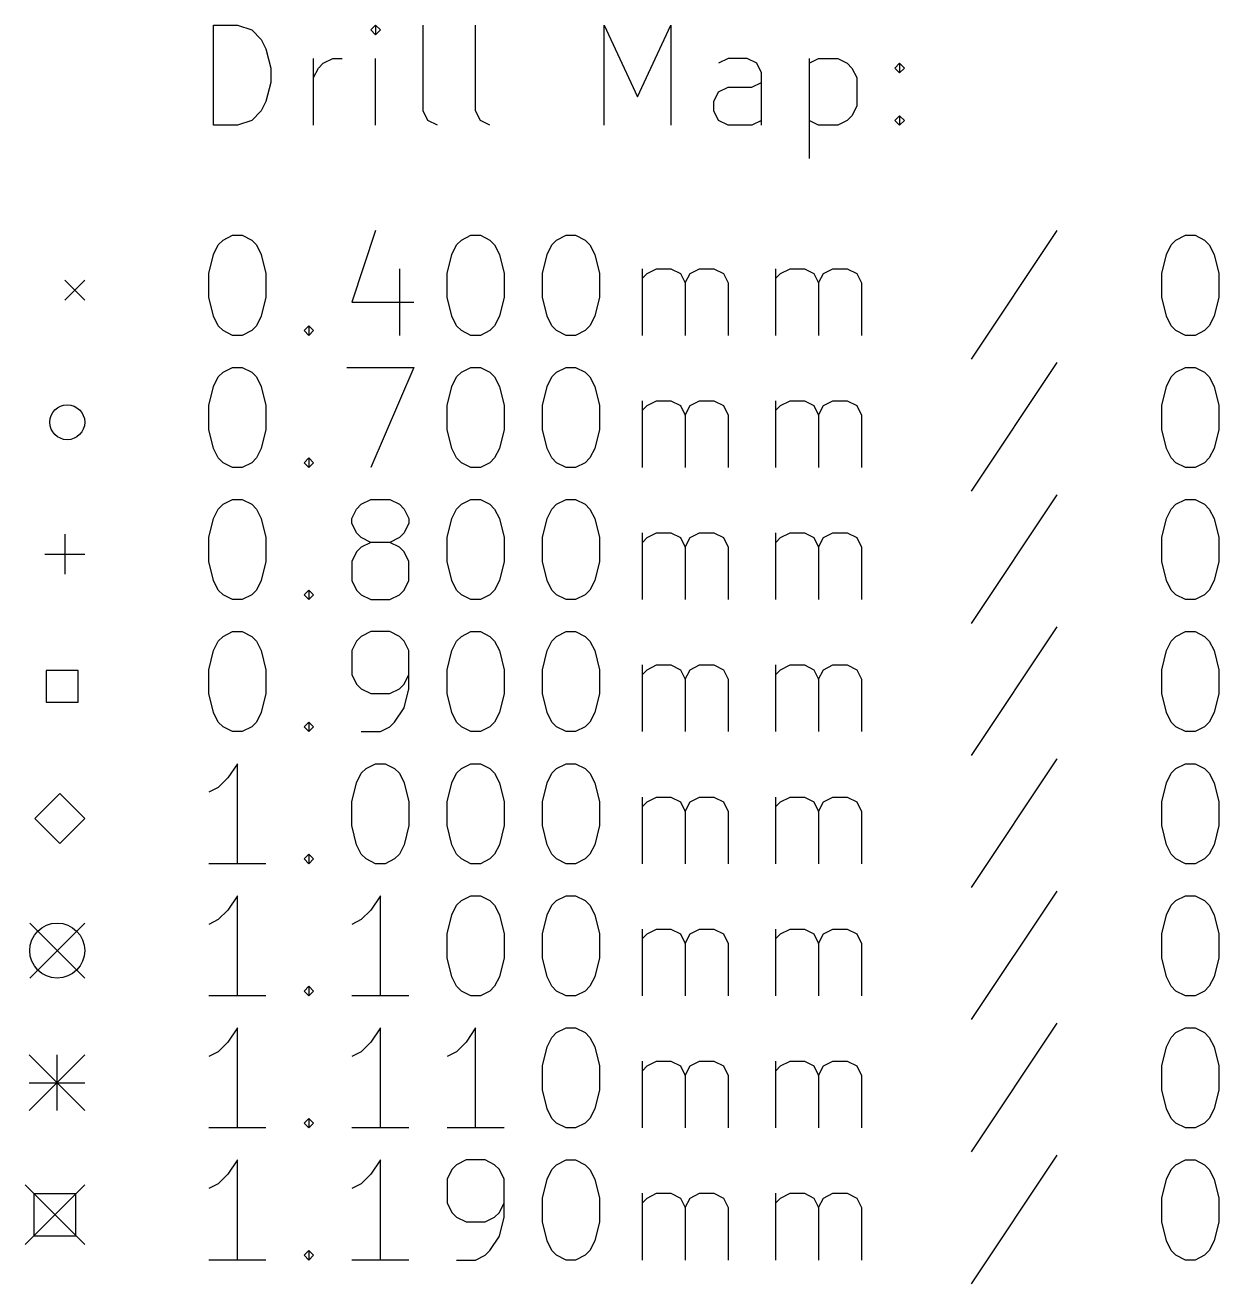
# Model space of a CAD drawing. Extents: x 114 to 215, y -162 to -37.
# Drawn here: x 113.97 to 137.84, y -161.58 to -136.42 of the extents above; entities that cross this region are included whole.
import ezdxf

# ---------------------------------------------------------------- set-up
doc = ezdxf.new("R2010")
doc.units = 0
doc.layers.add('BLACK', color=7, linetype='CONTINUOUS')

msp = doc.modelspace()

# ---------------------------------------------------------------- linework, layer by layer
at = {"layer": 'BLACK', "linetype": 'CONTINUOUS'}
for p, q in [((117.741, -138.422), (117.741, -136.422)), ((117.741, -136.422), (118.217, -136.422)), ((118.217, -136.422), (118.503, -136.517)), ((118.503, -136.517), (118.694, -136.708)), ((120.979, -136.422), (120.884, -136.517)), ((120.884, -136.517), (120.979, -136.613)), ((121.075, -136.517), (120.979, -136.422)), ((120.979, -136.422), (120.979, -136.613)), ((120.979, -136.613), (121.075, -136.517)), ((121.932, -138.137), (121.932, -136.422)), ((122.979, -138.137), (122.979, -136.422)), ((125.551, -138.422), (125.551, -136.422)), ((125.551, -136.422), (126.217, -137.851)), ((126.217, -137.851), (126.884, -136.422)), ((126.884, -136.422), (126.884, -138.422)), ((118.694, -136.708), (118.789, -136.898)), ((118.789, -136.898), (118.884, -137.279)), ((119.741, -138.422), (119.741, -137.089)), ((119.932, -137.184), (120.122, -137.089)), ((120.122, -137.089), (120.313, -137.089)), ((120.979, -138.422), (120.979, -137.089)), ((128.027, -137.089), (127.836, -137.184)), ((128.408, -137.089), (128.027, -137.089)), ((128.598, -137.184), (128.408, -137.089)), ((129.646, -137.089), (129.646, -139.089)), ((129.646, -137.184), (129.836, -137.089)), ((129.836, -137.089), (130.217, -137.089)), ((130.217, -137.089), (130.408, -137.184)), ((118.884, -137.279), (118.884, -137.565)), ((119.741, -137.47), (119.836, -137.279)), ((119.836, -137.279), (119.932, -137.184)), ((128.694, -137.375), (128.598, -137.184)), ((130.408, -137.184), (130.503, -137.279)), ((130.503, -137.279), (130.598, -137.47)), ((131.36, -137.279), (131.455, -137.184)), ((131.455, -137.375), (131.36, -137.279)), ((131.455, -137.184), (131.551, -137.279)), ((131.455, -137.184), (131.455, -137.375)), ((131.551, -137.279), (131.455, -137.375)), ((118.884, -137.565), (118.789, -137.946)), ((128.503, -137.66), (128.694, -137.565)), ((128.694, -138.422), (128.694, -137.375)), ((130.598, -137.47), (130.598, -138.041)), ((127.741, -137.946), (127.836, -137.756)), ((127.836, -137.756), (128.027, -137.66)), ((128.027, -137.66), (128.503, -137.66)), ((118.789, -137.946), (118.694, -138.137)), ((127.741, -138.137), (127.741, -137.946)), ((130.598, -138.041), (130.503, -138.232)), ((118.503, -138.327), (118.217, -138.422)), ((118.694, -138.137), (118.503, -138.327)), ((122.027, -138.327), (121.932, -138.137)), ((122.217, -138.422), (122.027, -138.327)), ((123.075, -138.327), (122.979, -138.137)), ((123.265, -138.422), (123.075, -138.327)), ((127.836, -138.327), (127.741, -138.137)), ((128.027, -138.422), (127.836, -138.327)), ((128.694, -138.327), (128.503, -138.422)), ((129.836, -138.422), (129.646, -138.327)), ((130.408, -138.327), (130.217, -138.422)), ((130.503, -138.232), (130.408, -138.327)), ((131.36, -138.327), (131.455, -138.232)), ((131.455, -138.422), (131.36, -138.327)), ((131.455, -138.232), (131.551, -138.327)), ((131.455, -138.232), (131.455, -138.422)), ((131.551, -138.327), (131.455, -138.422)), ((118.217, -138.422), (117.741, -138.422)), ((128.503, -138.422), (128.027, -138.422)), ((130.217, -138.422), (129.836, -138.422)), ((117.932, -140.718), (118.122, -140.622)), ((118.122, -140.622), (118.313, -140.622)), ((118.313, -140.622), (118.503, -140.718)), ((120.979, -140.527), (120.503, -141.956)), ((122.694, -140.718), (122.884, -140.622)), ((122.884, -140.622), (123.075, -140.622)), ((123.075, -140.622), (123.265, -140.718)), ((124.598, -140.718), (124.789, -140.622)), ((124.789, -140.622), (124.979, -140.622)), ((124.979, -140.622), (125.17, -140.718)), ((134.598, -140.527), (132.884, -143.098)), ((136.979, -140.718), (137.17, -140.622)), ((137.17, -140.622), (137.36, -140.622)), ((137.36, -140.622), (137.551, -140.718)), ((117.741, -141.003), (117.836, -140.813)), ((117.836, -140.813), (117.932, -140.718)), ((118.503, -140.718), (118.598, -140.813)), ((118.598, -140.813), (118.694, -141.003)), ((122.503, -141.003), (122.598, -140.813)), ((122.598, -140.813), (122.694, -140.718)), ((123.265, -140.718), (123.36, -140.813)), ((123.36, -140.813), (123.455, -141.003)), ((124.408, -141.003), (124.503, -140.813)), ((124.503, -140.813), (124.598, -140.718)), ((125.17, -140.718), (125.265, -140.813)), ((125.265, -140.813), (125.36, -141.003)), ((136.789, -141.003), (136.884, -140.813)), ((136.884, -140.813), (136.979, -140.718)), ((137.551, -140.718), (137.646, -140.813)), ((137.646, -140.813), (137.741, -141.003)), ((117.646, -141.384), (117.741, -141.003)), ((118.694, -141.003), (118.789, -141.384)), ((122.408, -141.384), (122.503, -141.003)), ((123.455, -141.003), (123.551, -141.384)), ((124.313, -141.384), (124.408, -141.003)), ((125.36, -141.003), (125.455, -141.384)), ((136.694, -141.384), (136.789, -141.003)), ((137.741, -141.003), (137.836, -141.384)), ((121.455, -141.289), (121.455, -142.622)), ((126.313, -142.622), (126.313, -141.289)), ((126.408, -141.384), (126.598, -141.289)), ((126.598, -141.289), (126.884, -141.289)), ((126.884, -141.289), (127.075, -141.384)), ((127.265, -141.384), (127.455, -141.289)), ((127.455, -141.289), (127.741, -141.289)), ((127.741, -141.289), (127.932, -141.384)), ((128.979, -142.622), (128.979, -141.289)), ((129.075, -141.384), (129.265, -141.289)), ((129.265, -141.289), (129.551, -141.289)), ((129.551, -141.289), (129.741, -141.384)), ((129.932, -141.384), (130.122, -141.289)), ((130.122, -141.289), (130.408, -141.289)), ((130.408, -141.289), (130.598, -141.384)), ((114.765, -141.517), (115.165, -141.917)), ((115.165, -141.517), (114.765, -141.917)), ((117.646, -141.86), (117.646, -141.384)), ((118.789, -141.384), (118.789, -141.86)), ((122.408, -141.86), (122.408, -141.384)), ((123.551, -141.384), (123.551, -141.86)), ((124.313, -141.86), (124.313, -141.384)), ((125.455, -141.384), (125.455, -141.86)), ((126.313, -141.479), (126.408, -141.384)), ((127.075, -141.384), (127.17, -141.575)), ((127.17, -141.575), (127.265, -141.384)), ((127.17, -141.575), (127.17, -142.622)), ((127.932, -141.384), (128.027, -141.575)), ((128.027, -141.575), (128.027, -142.622)), ((128.979, -141.479), (129.075, -141.384)), ((129.741, -141.384), (129.836, -141.575)), ((129.836, -141.575), (129.932, -141.384)), ((129.836, -141.575), (129.836, -142.622)), ((130.598, -141.384), (130.694, -141.575)), ((130.694, -141.575), (130.694, -142.622)), ((136.694, -141.86), (136.694, -141.384)), ((137.836, -141.384), (137.836, -141.86)), ((117.741, -142.241), (117.646, -141.86)), ((118.789, -141.86), (118.694, -142.241)), ((122.503, -142.241), (122.408, -141.86)), ((123.551, -141.86), (123.455, -142.241)), ((124.408, -142.241), (124.313, -141.86)), ((125.455, -141.86), (125.36, -142.241)), ((136.789, -142.241), (136.694, -141.86)), ((137.836, -141.86), (137.741, -142.241)), ((120.503, -141.956), (121.741, -141.956)), ((117.836, -142.432), (117.741, -142.241)), ((118.694, -142.241), (118.598, -142.432)), ((122.598, -142.432), (122.503, -142.241)), ((123.455, -142.241), (123.36, -142.432)), ((124.503, -142.432), (124.408, -142.241)), ((125.36, -142.241), (125.265, -142.432)), ((136.884, -142.432), (136.789, -142.241)), ((137.741, -142.241), (137.646, -142.432)), ((117.932, -142.527), (117.836, -142.432)), ((118.122, -142.622), (117.932, -142.527)), ((118.313, -142.622), (118.122, -142.622)), ((118.503, -142.527), (118.313, -142.622)), ((118.598, -142.432), (118.503, -142.527)), ((119.551, -142.527), (119.646, -142.432)), ((119.646, -142.622), (119.551, -142.527)), ((119.646, -142.432), (119.741, -142.527)), ((119.646, -142.432), (119.646, -142.622)), ((119.741, -142.527), (119.646, -142.622)), ((122.694, -142.527), (122.598, -142.432)), ((122.884, -142.622), (122.694, -142.527)), ((123.075, -142.622), (122.884, -142.622)), ((123.265, -142.527), (123.075, -142.622)), ((123.36, -142.432), (123.265, -142.527)), ((124.598, -142.527), (124.503, -142.432)), ((124.789, -142.622), (124.598, -142.527)), ((124.979, -142.622), (124.789, -142.622)), ((125.17, -142.527), (124.979, -142.622)), ((125.265, -142.432), (125.17, -142.527)), ((136.979, -142.527), (136.884, -142.432)), ((137.17, -142.622), (136.979, -142.527)), ((137.36, -142.622), (137.17, -142.622)), ((137.551, -142.527), (137.36, -142.622)), ((137.646, -142.432), (137.551, -142.527)), ((117.836, -143.453), (117.932, -143.357)), ((117.932, -143.357), (118.122, -143.262)), ((118.122, -143.262), (118.313, -143.262)), ((118.313, -143.262), (118.503, -143.357)), ((118.503, -143.357), (118.598, -143.453)), ((120.408, -143.262), (121.741, -143.262)), ((121.741, -143.262), (120.884, -145.262)), ((122.598, -143.453), (122.694, -143.357)), ((122.694, -143.357), (122.884, -143.262)), ((122.884, -143.262), (123.075, -143.262)), ((123.075, -143.262), (123.265, -143.357)), ((123.265, -143.357), (123.36, -143.453)), ((124.503, -143.453), (124.598, -143.357)), ((124.598, -143.357), (124.789, -143.262)), ((124.789, -143.262), (124.979, -143.262)), ((124.979, -143.262), (125.17, -143.357)), ((125.17, -143.357), (125.265, -143.453)), ((134.598, -143.167), (132.884, -145.738)), ((136.884, -143.453), (136.979, -143.357)), ((136.979, -143.357), (137.17, -143.262)), ((137.17, -143.262), (137.36, -143.262)), ((137.36, -143.262), (137.551, -143.357)), ((137.551, -143.357), (137.646, -143.453)), ((117.741, -143.643), (117.836, -143.453)), ((118.598, -143.453), (118.694, -143.643)), ((122.503, -143.643), (122.598, -143.453)), ((123.36, -143.453), (123.455, -143.643)), ((124.408, -143.643), (124.503, -143.453)), ((125.265, -143.453), (125.36, -143.643)), ((136.789, -143.643), (136.884, -143.453)), ((137.646, -143.453), (137.741, -143.643)), ((117.646, -144.024), (117.741, -143.643)), ((118.694, -143.643), (118.789, -144.024)), ((122.408, -144.024), (122.503, -143.643)), ((123.455, -143.643), (123.551, -144.024)), ((124.313, -144.024), (124.408, -143.643)), ((125.36, -143.643), (125.455, -144.024)), ((136.694, -144.024), (136.789, -143.643)), ((137.741, -143.643), (137.836, -144.024)), ((117.646, -144.5), (117.646, -144.024)), ((118.789, -144.024), (118.789, -144.5)), ((122.408, -144.5), (122.408, -144.024)), ((123.551, -144.024), (123.551, -144.5)), ((124.313, -144.5), (124.313, -144.024)), ((125.455, -144.024), (125.455, -144.5)), ((126.313, -145.262), (126.313, -143.929)), ((126.313, -144.119), (126.408, -144.024)), ((126.408, -144.024), (126.598, -143.929)), ((126.598, -143.929), (126.884, -143.929)), ((126.884, -143.929), (127.075, -144.024)), ((127.075, -144.024), (127.17, -144.215)), ((127.17, -144.215), (127.265, -144.024)), ((127.265, -144.024), (127.455, -143.929)), ((127.455, -143.929), (127.741, -143.929)), ((127.741, -143.929), (127.932, -144.024)), ((127.932, -144.024), (128.027, -144.215)), ((128.979, -145.262), (128.979, -143.929)), ((128.979, -144.119), (129.075, -144.024)), ((129.075, -144.024), (129.265, -143.929)), ((129.265, -143.929), (129.551, -143.929)), ((129.551, -143.929), (129.741, -144.024)), ((129.741, -144.024), (129.836, -144.215)), ((129.836, -144.215), (129.932, -144.024)), ((129.932, -144.024), (130.122, -143.929)), ((130.122, -143.929), (130.408, -143.929)), ((130.408, -143.929), (130.598, -144.024)), ((130.598, -144.024), (130.694, -144.215)), ((136.694, -144.5), (136.694, -144.024)), ((137.836, -144.024), (137.836, -144.5)), ((127.17, -144.215), (127.17, -145.262)), ((128.027, -144.215), (128.027, -145.262)), ((129.836, -144.215), (129.836, -145.262)), ((130.694, -144.215), (130.694, -145.262)), ((117.741, -144.881), (117.646, -144.5)), ((118.789, -144.5), (118.694, -144.881)), ((122.503, -144.881), (122.408, -144.5)), ((123.551, -144.5), (123.455, -144.881)), ((124.408, -144.881), (124.313, -144.5)), ((125.455, -144.5), (125.36, -144.881)), ((136.789, -144.881), (136.694, -144.5)), ((137.836, -144.5), (137.741, -144.881)), ((117.836, -145.072), (117.741, -144.881)), ((118.694, -144.881), (118.598, -145.072)), ((122.598, -145.072), (122.503, -144.881)), ((123.455, -144.881), (123.36, -145.072)), ((124.503, -145.072), (124.408, -144.881)), ((125.36, -144.881), (125.265, -145.072)), ((136.884, -145.072), (136.789, -144.881)), ((137.741, -144.881), (137.646, -145.072)), ((117.932, -145.167), (117.836, -145.072)), ((118.598, -145.072), (118.503, -145.167)), ((119.551, -145.167), (119.646, -145.072)), ((119.646, -145.072), (119.741, -145.167)), ((119.646, -145.072), (119.646, -145.262)), ((122.694, -145.167), (122.598, -145.072)), ((123.36, -145.072), (123.265, -145.167)), ((124.598, -145.167), (124.503, -145.072)), ((125.265, -145.072), (125.17, -145.167)), ((136.979, -145.167), (136.884, -145.072)), ((137.646, -145.072), (137.551, -145.167)), ((118.122, -145.262), (117.932, -145.167)), ((118.313, -145.262), (118.122, -145.262)), ((118.503, -145.167), (118.313, -145.262)), ((119.646, -145.262), (119.551, -145.167)), ((119.741, -145.167), (119.646, -145.262)), ((122.884, -145.262), (122.694, -145.167)), ((123.075, -145.262), (122.884, -145.262)), ((123.265, -145.167), (123.075, -145.262)), ((124.789, -145.262), (124.598, -145.167)), ((124.979, -145.262), (124.789, -145.262)), ((125.17, -145.167), (124.979, -145.262)), ((137.17, -145.262), (136.979, -145.167)), ((137.36, -145.262), (137.17, -145.262)), ((137.551, -145.167), (137.36, -145.262)), ((117.932, -145.998), (118.122, -145.902)), ((118.122, -145.902), (118.313, -145.902)), ((118.313, -145.902), (118.503, -145.998)), ((120.694, -145.998), (120.884, -145.902)), ((120.884, -145.902), (121.265, -145.902)), ((121.265, -145.902), (121.455, -145.998)), ((122.694, -145.998), (122.884, -145.902)), ((122.884, -145.902), (123.075, -145.902)), ((123.075, -145.902), (123.265, -145.998)), ((124.598, -145.998), (124.789, -145.902)), ((124.789, -145.902), (124.979, -145.902)), ((124.979, -145.902), (125.17, -145.998)), ((134.598, -145.807), (132.884, -148.378)), ((136.979, -145.998), (137.17, -145.902)), ((137.17, -145.902), (137.36, -145.902)), ((137.36, -145.902), (137.551, -145.998)), ((117.741, -146.283), (117.836, -146.093)), ((117.836, -146.093), (117.932, -145.998)), ((118.503, -145.998), (118.598, -146.093)), ((118.598, -146.093), (118.694, -146.283)), ((120.503, -146.283), (120.598, -146.093)), ((120.598, -146.093), (120.694, -145.998)), ((121.455, -145.998), (121.551, -146.093)), ((121.551, -146.093), (121.646, -146.283)), ((122.503, -146.283), (122.598, -146.093)), ((122.598, -146.093), (122.694, -145.998)), ((123.265, -145.998), (123.36, -146.093)), ((123.36, -146.093), (123.455, -146.283)), ((124.408, -146.283), (124.503, -146.093)), ((124.503, -146.093), (124.598, -145.998)), ((125.17, -145.998), (125.265, -146.093)), ((125.265, -146.093), (125.36, -146.283)), ((136.789, -146.283), (136.884, -146.093)), ((136.884, -146.093), (136.979, -145.998)), ((137.551, -145.998), (137.646, -146.093)), ((137.646, -146.093), (137.741, -146.283)), ((117.646, -146.664), (117.741, -146.283)), ((118.694, -146.283), (118.789, -146.664)), ((120.503, -146.378), (120.503, -146.283)), ((120.598, -146.569), (120.503, -146.378)), ((121.646, -146.378), (121.551, -146.569)), ((121.646, -146.283), (121.646, -146.378)), ((122.408, -146.664), (122.503, -146.283)), ((123.455, -146.283), (123.551, -146.664)), ((124.313, -146.664), (124.408, -146.283)), ((125.36, -146.283), (125.455, -146.664)), ((136.694, -146.664), (136.789, -146.283)), ((137.741, -146.283), (137.836, -146.664)), ((114.765, -146.597), (114.765, -147.397)), ((120.694, -146.664), (120.598, -146.569)), ((121.551, -146.569), (121.455, -146.664)), ((126.313, -147.902), (126.313, -146.569)), ((126.408, -146.664), (126.598, -146.569)), ((126.598, -146.569), (126.884, -146.569)), ((126.884, -146.569), (127.075, -146.664)), ((127.265, -146.664), (127.455, -146.569)), ((127.455, -146.569), (127.741, -146.569)), ((127.741, -146.569), (127.932, -146.664)), ((128.979, -147.902), (128.979, -146.569)), ((129.075, -146.664), (129.265, -146.569)), ((129.265, -146.569), (129.551, -146.569)), ((129.551, -146.569), (129.741, -146.664)), ((129.932, -146.664), (130.122, -146.569)), ((130.122, -146.569), (130.408, -146.569)), ((130.408, -146.569), (130.598, -146.664)), ((117.646, -147.14), (117.646, -146.664)), ((118.789, -146.664), (118.789, -147.14)), ((120.694, -146.855), (120.598, -146.95)), ((120.884, -146.759), (120.694, -146.664)), ((120.884, -146.759), (120.694, -146.855)), ((121.265, -146.759), (120.884, -146.759)), ((121.455, -146.664), (121.265, -146.759)), ((121.455, -146.855), (121.265, -146.759)), ((121.551, -146.95), (121.455, -146.855)), ((122.408, -147.14), (122.408, -146.664)), ((123.551, -146.664), (123.551, -147.14)), ((124.313, -147.14), (124.313, -146.664)), ((125.455, -146.664), (125.455, -147.14)), ((126.313, -146.759), (126.408, -146.664)), ((127.075, -146.664), (127.17, -146.855)), ((127.17, -146.855), (127.265, -146.664)), ((127.17, -146.855), (127.17, -147.902)), ((127.932, -146.664), (128.027, -146.855)), ((128.027, -146.855), (128.027, -147.902)), ((128.979, -146.759), (129.075, -146.664)), ((129.741, -146.664), (129.836, -146.855)), ((129.836, -146.855), (129.932, -146.664)), ((129.836, -146.855), (129.836, -147.902)), ((130.598, -146.664), (130.694, -146.855)), ((130.694, -146.855), (130.694, -147.902)), ((136.694, -147.14), (136.694, -146.664)), ((137.836, -146.664), (137.836, -147.14)), ((114.365, -146.998), (115.165, -146.998)), ((117.741, -147.521), (117.646, -147.14)), ((118.789, -147.14), (118.694, -147.521)), ((120.598, -146.95), (120.503, -147.14)), ((120.503, -147.14), (120.503, -147.521)), ((121.646, -147.14), (121.551, -146.95)), ((121.646, -147.521), (121.646, -147.14)), ((122.503, -147.521), (122.408, -147.14)), ((123.551, -147.14), (123.455, -147.521)), ((124.408, -147.521), (124.313, -147.14)), ((125.455, -147.14), (125.36, -147.521)), ((136.789, -147.521), (136.694, -147.14)), ((137.836, -147.14), (137.741, -147.521)), ((117.836, -147.712), (117.741, -147.521)), ((118.694, -147.521), (118.598, -147.712)), ((120.503, -147.521), (120.598, -147.712)), ((121.551, -147.712), (121.646, -147.521)), ((122.598, -147.712), (122.503, -147.521)), ((123.455, -147.521), (123.36, -147.712)), ((124.503, -147.712), (124.408, -147.521)), ((125.36, -147.521), (125.265, -147.712)), ((136.884, -147.712), (136.789, -147.521)), ((137.741, -147.521), (137.646, -147.712)), ((117.932, -147.807), (117.836, -147.712)), ((118.122, -147.902), (117.932, -147.807)), ((118.313, -147.902), (118.122, -147.902)), ((118.503, -147.807), (118.313, -147.902)), ((118.598, -147.712), (118.503, -147.807)), ((119.551, -147.807), (119.646, -147.712)), ((119.646, -147.902), (119.551, -147.807)), ((119.646, -147.712), (119.741, -147.807)), ((119.646, -147.712), (119.646, -147.902)), ((119.741, -147.807), (119.646, -147.902)), ((120.598, -147.712), (120.694, -147.807)), ((120.694, -147.807), (120.884, -147.902)), ((120.884, -147.902), (121.265, -147.902)), ((121.265, -147.902), (121.455, -147.807)), ((121.455, -147.807), (121.551, -147.712)), ((122.694, -147.807), (122.598, -147.712)), ((122.884, -147.902), (122.694, -147.807)), ((123.075, -147.902), (122.884, -147.902)), ((123.265, -147.807), (123.075, -147.902)), ((123.36, -147.712), (123.265, -147.807)), ((124.598, -147.807), (124.503, -147.712)), ((124.789, -147.902), (124.598, -147.807)), ((124.979, -147.902), (124.789, -147.902)), ((125.17, -147.807), (124.979, -147.902)), ((125.265, -147.712), (125.17, -147.807)), ((136.979, -147.807), (136.884, -147.712)), ((137.17, -147.902), (136.979, -147.807)), ((137.36, -147.902), (137.17, -147.902)), ((137.551, -147.807), (137.36, -147.902)), ((137.646, -147.712), (137.551, -147.807)), ((117.836, -148.733), (117.932, -148.637)), ((117.932, -148.637), (118.122, -148.542)), ((118.122, -148.542), (118.313, -148.542)), ((118.313, -148.542), (118.503, -148.637)), ((118.503, -148.637), (118.598, -148.733)), ((120.694, -148.637), (120.598, -148.733)), ((120.884, -148.542), (120.694, -148.637)), ((121.265, -148.542), (120.884, -148.542)), ((121.455, -148.637), (121.265, -148.542)), ((121.551, -148.733), (121.455, -148.637)), ((122.598, -148.733), (122.694, -148.637)), ((122.694, -148.637), (122.884, -148.542)), ((122.884, -148.542), (123.075, -148.542)), ((123.075, -148.542), (123.265, -148.637)), ((123.265, -148.637), (123.36, -148.733)), ((124.503, -148.733), (124.598, -148.637)), ((124.598, -148.637), (124.789, -148.542)), ((124.789, -148.542), (124.979, -148.542)), ((124.979, -148.542), (125.17, -148.637)), ((125.17, -148.637), (125.265, -148.733)), ((134.598, -148.447), (132.884, -151.018)), ((136.884, -148.733), (136.979, -148.637)), ((136.979, -148.637), (137.17, -148.542)), ((137.17, -148.542), (137.36, -148.542)), ((137.36, -148.542), (137.551, -148.637)), ((137.551, -148.637), (137.646, -148.733)), ((117.646, -149.304), (117.741, -148.923)), ((117.741, -148.923), (117.836, -148.733)), ((118.598, -148.733), (118.694, -148.923)), ((118.694, -148.923), (118.789, -149.304)), ((120.598, -148.733), (120.503, -148.923)), ((120.503, -148.923), (120.503, -149.399)), ((121.646, -148.923), (121.551, -148.733)), ((121.646, -149.685), (121.646, -148.923)), ((122.408, -149.304), (122.503, -148.923)), ((122.503, -148.923), (122.598, -148.733)), ((123.36, -148.733), (123.455, -148.923)), ((123.455, -148.923), (123.551, -149.304)), ((124.313, -149.304), (124.408, -148.923)), ((124.408, -148.923), (124.503, -148.733)), ((125.265, -148.733), (125.36, -148.923)), ((125.36, -148.923), (125.455, -149.304)), ((136.694, -149.304), (136.789, -148.923)), ((136.789, -148.923), (136.884, -148.733)), ((137.646, -148.733), (137.741, -148.923)), ((137.741, -148.923), (137.836, -149.304)), ((115.033, -149.319), (114.397, -149.319)), ((114.397, -149.319), (114.397, -149.956)), ((115.033, -149.956), (115.033, -149.319)), ((117.646, -149.78), (117.646, -149.304)), ((118.789, -149.304), (118.789, -149.78)), ((120.503, -149.399), (120.598, -149.59)), ((121.551, -149.59), (121.646, -149.399)), ((122.408, -149.78), (122.408, -149.304)), ((123.551, -149.304), (123.551, -149.78)), ((124.313, -149.78), (124.313, -149.304)), ((125.455, -149.304), (125.455, -149.78)), ((126.313, -150.542), (126.313, -149.209)), ((126.313, -149.399), (126.408, -149.304)), ((126.408, -149.304), (126.598, -149.209)), ((126.598, -149.209), (126.884, -149.209)), ((126.884, -149.209), (127.075, -149.304)), ((127.075, -149.304), (127.17, -149.495)), ((127.17, -149.495), (127.265, -149.304)), ((127.265, -149.304), (127.455, -149.209)), ((127.455, -149.209), (127.741, -149.209)), ((127.741, -149.209), (127.932, -149.304)), ((127.932, -149.304), (128.027, -149.495)), ((128.979, -150.542), (128.979, -149.209)), ((128.979, -149.399), (129.075, -149.304)), ((129.075, -149.304), (129.265, -149.209)), ((129.265, -149.209), (129.551, -149.209)), ((129.551, -149.209), (129.741, -149.304)), ((129.741, -149.304), (129.836, -149.495)), ((129.836, -149.495), (129.932, -149.304)), ((129.932, -149.304), (130.122, -149.209)), ((130.122, -149.209), (130.408, -149.209)), ((130.408, -149.209), (130.598, -149.304)), ((130.598, -149.304), (130.694, -149.495)), ((136.694, -149.78), (136.694, -149.304)), ((137.836, -149.304), (137.836, -149.78)), ((120.598, -149.59), (120.694, -149.685)), ((121.455, -149.685), (121.551, -149.59)), ((127.17, -149.495), (127.17, -150.542)), ((128.027, -149.495), (128.027, -150.542)), ((129.836, -149.495), (129.836, -150.542)), ((130.694, -149.495), (130.694, -150.542)), ((117.741, -150.161), (117.646, -149.78)), ((118.789, -149.78), (118.694, -150.161)), ((120.694, -149.685), (120.884, -149.78)), ((120.884, -149.78), (121.265, -149.78)), ((121.265, -149.78), (121.455, -149.685)), ((121.551, -150.066), (121.646, -149.685)), ((122.503, -150.161), (122.408, -149.78)), ((123.551, -149.78), (123.455, -150.161)), ((124.408, -150.161), (124.313, -149.78)), ((125.455, -149.78), (125.36, -150.161)), ((136.789, -150.161), (136.694, -149.78)), ((137.836, -149.78), (137.741, -150.161)), ((114.397, -149.956), (115.033, -149.956)), ((117.836, -150.352), (117.741, -150.161)), ((118.694, -150.161), (118.598, -150.352)), ((121.36, -150.352), (121.551, -150.066)), ((122.598, -150.352), (122.503, -150.161)), ((123.455, -150.161), (123.36, -150.352)), ((124.503, -150.352), (124.408, -150.161)), ((125.36, -150.161), (125.265, -150.352)), ((136.884, -150.352), (136.789, -150.161)), ((137.741, -150.161), (137.646, -150.352)), ((117.932, -150.447), (117.836, -150.352)), ((118.598, -150.352), (118.503, -150.447)), ((119.551, -150.447), (119.646, -150.352)), ((119.646, -150.352), (119.741, -150.447)), ((119.646, -150.352), (119.646, -150.542)), ((121.265, -150.447), (121.36, -150.352)), ((122.694, -150.447), (122.598, -150.352)), ((123.36, -150.352), (123.265, -150.447)), ((124.598, -150.447), (124.503, -150.352)), ((125.265, -150.352), (125.17, -150.447)), ((136.979, -150.447), (136.884, -150.352)), ((137.646, -150.352), (137.551, -150.447)), ((118.122, -150.542), (117.932, -150.447)), ((118.313, -150.542), (118.122, -150.542)), ((118.503, -150.447), (118.313, -150.542)), ((119.646, -150.542), (119.551, -150.447)), ((119.741, -150.447), (119.646, -150.542)), ((120.694, -150.542), (121.075, -150.542)), ((121.075, -150.542), (121.265, -150.447)), ((122.884, -150.542), (122.694, -150.447)), ((123.075, -150.542), (122.884, -150.542)), ((123.265, -150.447), (123.075, -150.542)), ((124.789, -150.542), (124.598, -150.447)), ((124.979, -150.542), (124.789, -150.542)), ((125.17, -150.447), (124.979, -150.542)), ((137.17, -150.542), (136.979, -150.447)), ((137.36, -150.542), (137.17, -150.542)), ((137.551, -150.447), (137.36, -150.542)), ((118.217, -151.182), (118.027, -151.468)), ((118.217, -153.182), (118.217, -151.182)), ((120.789, -151.278), (120.979, -151.182)), ((120.979, -151.182), (121.17, -151.182)), ((121.17, -151.182), (121.36, -151.278)), ((122.694, -151.278), (122.884, -151.182)), ((122.884, -151.182), (123.075, -151.182)), ((123.075, -151.182), (123.265, -151.278)), ((124.598, -151.278), (124.789, -151.182)), ((124.789, -151.182), (124.979, -151.182)), ((124.979, -151.182), (125.17, -151.278)), ((134.598, -151.087), (132.884, -153.658)), ((136.979, -151.278), (137.17, -151.182)), ((137.17, -151.182), (137.36, -151.182)), ((137.36, -151.182), (137.551, -151.278)), ((120.598, -151.563), (120.694, -151.373)), ((120.694, -151.373), (120.789, -151.278)), ((121.36, -151.278), (121.455, -151.373)), ((121.455, -151.373), (121.551, -151.563)), ((122.503, -151.563), (122.598, -151.373)), ((122.598, -151.373), (122.694, -151.278)), ((123.265, -151.278), (123.36, -151.373)), ((123.36, -151.373), (123.455, -151.563)), ((124.408, -151.563), (124.503, -151.373)), ((124.503, -151.373), (124.598, -151.278)), ((125.17, -151.278), (125.265, -151.373)), ((125.265, -151.373), (125.36, -151.563)), ((136.789, -151.563), (136.884, -151.373)), ((136.884, -151.373), (136.979, -151.278)), ((137.551, -151.278), (137.646, -151.373)), ((137.646, -151.373), (137.741, -151.563)), ((117.836, -151.658), (117.646, -151.754)), ((118.027, -151.468), (117.836, -151.658)), ((120.503, -151.944), (120.598, -151.563)), ((121.551, -151.563), (121.646, -151.944)), ((122.408, -151.944), (122.503, -151.563)), ((123.455, -151.563), (123.551, -151.944)), ((124.313, -151.944), (124.408, -151.563)), ((125.36, -151.563), (125.455, -151.944)), ((136.694, -151.944), (136.789, -151.563)), ((137.741, -151.563), (137.836, -151.944)), ((114.665, -151.778), (114.165, -152.278)), ((115.165, -152.278), (114.665, -151.778)), ((126.313, -153.182), (126.313, -151.849)), ((126.408, -151.944), (126.598, -151.849)), ((126.598, -151.849), (126.884, -151.849)), ((126.884, -151.849), (127.075, -151.944)), ((127.265, -151.944), (127.455, -151.849)), ((127.455, -151.849), (127.741, -151.849)), ((127.741, -151.849), (127.932, -151.944)), ((128.979, -153.182), (128.979, -151.849)), ((129.075, -151.944), (129.265, -151.849)), ((129.265, -151.849), (129.551, -151.849)), ((129.551, -151.849), (129.741, -151.944)), ((129.932, -151.944), (130.122, -151.849)), ((130.122, -151.849), (130.408, -151.849)), ((130.408, -151.849), (130.598, -151.944)), ((120.503, -152.42), (120.503, -151.944)), ((121.646, -151.944), (121.646, -152.42)), ((122.408, -152.42), (122.408, -151.944)), ((123.551, -151.944), (123.551, -152.42)), ((124.313, -152.42), (124.313, -151.944)), ((125.455, -151.944), (125.455, -152.42)), ((126.313, -152.039), (126.408, -151.944)), ((127.075, -151.944), (127.17, -152.135)), ((127.17, -152.135), (127.265, -151.944)), ((127.17, -152.135), (127.17, -153.182)), ((127.932, -151.944), (128.027, -152.135)), ((128.027, -152.135), (128.027, -153.182)), ((128.979, -152.039), (129.075, -151.944)), ((129.741, -151.944), (129.836, -152.135)), ((129.836, -152.135), (129.932, -151.944)), ((129.836, -152.135), (129.836, -153.182)), ((130.598, -151.944), (130.694, -152.135)), ((130.694, -152.135), (130.694, -153.182)), ((136.694, -152.42), (136.694, -151.944)), ((137.836, -151.944), (137.836, -152.42)), ((114.165, -152.278), (114.665, -152.778)), ((114.665, -152.778), (115.165, -152.278)), ((120.598, -152.801), (120.503, -152.42)), ((121.646, -152.42), (121.551, -152.801)), ((122.503, -152.801), (122.408, -152.42)), ((123.551, -152.42), (123.455, -152.801)), ((124.408, -152.801), (124.313, -152.42)), ((125.455, -152.42), (125.36, -152.801)), ((136.789, -152.801), (136.694, -152.42)), ((137.836, -152.42), (137.741, -152.801)), ((120.694, -152.992), (120.598, -152.801)), ((121.551, -152.801), (121.455, -152.992)), ((122.598, -152.992), (122.503, -152.801)), ((123.455, -152.801), (123.36, -152.992)), ((124.503, -152.992), (124.408, -152.801)), ((125.36, -152.801), (125.265, -152.992)), ((136.884, -152.992), (136.789, -152.801)), ((137.741, -152.801), (137.646, -152.992)), ((118.789, -153.182), (117.646, -153.182)), ((119.551, -153.087), (119.646, -152.992)), ((119.646, -153.182), (119.551, -153.087)), ((119.646, -152.992), (119.741, -153.087)), ((119.646, -152.992), (119.646, -153.182)), ((119.741, -153.087), (119.646, -153.182)), ((120.789, -153.087), (120.694, -152.992)), ((120.979, -153.182), (120.789, -153.087)), ((121.17, -153.182), (120.979, -153.182)), ((121.36, -153.087), (121.17, -153.182)), ((121.455, -152.992), (121.36, -153.087)), ((122.694, -153.087), (122.598, -152.992)), ((122.884, -153.182), (122.694, -153.087)), ((123.075, -153.182), (122.884, -153.182)), ((123.265, -153.087), (123.075, -153.182)), ((123.36, -152.992), (123.265, -153.087)), ((124.598, -153.087), (124.503, -152.992)), ((124.789, -153.182), (124.598, -153.087)), ((124.979, -153.182), (124.789, -153.182)), ((125.17, -153.087), (124.979, -153.182)), ((125.265, -152.992), (125.17, -153.087)), ((136.979, -153.087), (136.884, -152.992)), ((137.17, -153.182), (136.979, -153.087)), ((137.36, -153.182), (137.17, -153.182)), ((137.551, -153.087), (137.36, -153.182)), ((137.646, -152.992), (137.551, -153.087)), ((118.217, -153.822), (118.027, -154.108)), ((118.217, -155.822), (118.217, -153.822)), ((121.075, -153.822), (120.884, -154.108)), ((121.075, -155.822), (121.075, -153.822)), ((122.598, -154.013), (122.694, -153.917)), ((122.694, -153.917), (122.884, -153.822)), ((122.884, -153.822), (123.075, -153.822)), ((123.075, -153.822), (123.265, -153.917)), ((123.265, -153.917), (123.36, -154.013)), ((124.503, -154.013), (124.598, -153.917)), ((124.598, -153.917), (124.789, -153.822)), ((124.789, -153.822), (124.979, -153.822)), ((124.979, -153.822), (125.17, -153.917)), ((125.17, -153.917), (125.265, -154.013)), ((134.598, -153.727), (132.884, -156.298)), ((136.884, -154.013), (136.979, -153.917)), ((136.979, -153.917), (137.17, -153.822)), ((137.17, -153.822), (137.36, -153.822)), ((137.36, -153.822), (137.551, -153.917)), ((137.551, -153.917), (137.646, -154.013)), ((118.027, -154.108), (117.836, -154.298)), ((120.884, -154.108), (120.694, -154.298)), ((122.408, -154.584), (122.503, -154.203)), ((122.503, -154.203), (122.598, -154.013)), ((123.36, -154.013), (123.455, -154.203)), ((123.455, -154.203), (123.551, -154.584)), ((124.313, -154.584), (124.408, -154.203)), ((124.408, -154.203), (124.503, -154.013)), ((125.265, -154.013), (125.36, -154.203)), ((125.36, -154.203), (125.455, -154.584)), ((136.694, -154.584), (136.789, -154.203)), ((136.789, -154.203), (136.884, -154.013)), ((137.646, -154.013), (137.741, -154.203)), ((137.741, -154.203), (137.836, -154.584)), ((114.065, -154.368), (115.165, -155.468)), ((115.165, -154.368), (114.065, -155.468)), ((117.836, -154.298), (117.646, -154.394)), ((120.694, -154.298), (120.503, -154.394)), ((122.408, -155.06), (122.408, -154.584)), ((123.551, -154.584), (123.551, -155.06)), ((124.313, -155.06), (124.313, -154.584)), ((125.455, -154.584), (125.455, -155.06)), ((126.313, -155.822), (126.313, -154.489)), ((126.313, -154.679), (126.408, -154.584)), ((126.408, -154.584), (126.598, -154.489)), ((126.598, -154.489), (126.884, -154.489)), ((126.884, -154.489), (127.075, -154.584)), ((127.075, -154.584), (127.17, -154.775)), ((127.17, -154.775), (127.265, -154.584)), ((127.265, -154.584), (127.455, -154.489)), ((127.455, -154.489), (127.741, -154.489)), ((127.741, -154.489), (127.932, -154.584)), ((127.932, -154.584), (128.027, -154.775)), ((128.979, -155.822), (128.979, -154.489)), ((128.979, -154.679), (129.075, -154.584)), ((129.075, -154.584), (129.265, -154.489)), ((129.265, -154.489), (129.551, -154.489)), ((129.551, -154.489), (129.741, -154.584)), ((129.741, -154.584), (129.836, -154.775)), ((129.836, -154.775), (129.932, -154.584)), ((129.932, -154.584), (130.122, -154.489)), ((130.122, -154.489), (130.408, -154.489)), ((130.408, -154.489), (130.598, -154.584)), ((130.598, -154.584), (130.694, -154.775)), ((136.694, -155.06), (136.694, -154.584)), ((137.836, -154.584), (137.836, -155.06)), ((127.17, -154.775), (127.17, -155.822)), ((128.027, -154.775), (128.027, -155.822)), ((129.836, -154.775), (129.836, -155.822)), ((130.694, -154.775), (130.694, -155.822)), ((122.503, -155.441), (122.408, -155.06)), ((123.551, -155.06), (123.455, -155.441)), ((124.408, -155.441), (124.313, -155.06)), ((125.455, -155.06), (125.36, -155.441)), ((136.789, -155.441), (136.694, -155.06)), ((137.836, -155.06), (137.741, -155.441)), ((122.598, -155.632), (122.503, -155.441)), ((123.455, -155.441), (123.36, -155.632)), ((124.503, -155.632), (124.408, -155.441)), ((125.36, -155.441), (125.265, -155.632)), ((136.884, -155.632), (136.789, -155.441)), ((137.741, -155.441), (137.646, -155.632)), ((119.551, -155.727), (119.646, -155.632)), ((119.646, -155.632), (119.741, -155.727)), ((119.646, -155.632), (119.646, -155.822)), ((122.694, -155.727), (122.598, -155.632)), ((123.36, -155.632), (123.265, -155.727)), ((124.598, -155.727), (124.503, -155.632)), ((125.265, -155.632), (125.17, -155.727)), ((136.979, -155.727), (136.884, -155.632)), ((137.646, -155.632), (137.551, -155.727)), ((118.789, -155.822), (117.646, -155.822)), ((119.646, -155.822), (119.551, -155.727)), ((119.741, -155.727), (119.646, -155.822)), ((121.646, -155.822), (120.503, -155.822)), ((122.884, -155.822), (122.694, -155.727)), ((123.075, -155.822), (122.884, -155.822)), ((123.265, -155.727), (123.075, -155.822)), ((124.789, -155.822), (124.598, -155.727)), ((124.979, -155.822), (124.789, -155.822)), ((125.17, -155.727), (124.979, -155.822)), ((137.17, -155.822), (136.979, -155.727)), ((137.36, -155.822), (137.17, -155.822)), ((137.551, -155.727), (137.36, -155.822)), ((118.217, -156.462), (118.027, -156.748)), ((118.217, -158.462), (118.217, -156.462)), ((121.075, -156.462), (120.884, -156.748)), ((121.075, -158.462), (121.075, -156.462)), ((122.979, -156.462), (122.789, -156.748)), ((122.979, -158.462), (122.979, -156.462)), ((124.598, -156.558), (124.789, -156.462)), ((124.789, -156.462), (124.979, -156.462)), ((124.979, -156.462), (125.17, -156.558)), ((134.598, -156.367), (132.884, -158.938)), ((136.979, -156.558), (137.17, -156.462)), ((137.17, -156.462), (137.36, -156.462)), ((137.36, -156.462), (137.551, -156.558)), ((124.408, -156.843), (124.503, -156.653)), ((124.503, -156.653), (124.598, -156.558)), ((125.17, -156.558), (125.265, -156.653)), ((125.265, -156.653), (125.36, -156.843)), ((136.789, -156.843), (136.884, -156.653)), ((136.884, -156.653), (136.979, -156.558)), ((137.551, -156.558), (137.646, -156.653)), ((137.646, -156.653), (137.741, -156.843)), ((117.836, -156.938), (117.646, -157.034)), ((118.027, -156.748), (117.836, -156.938)), ((120.694, -156.938), (120.503, -157.034)), ((120.884, -156.748), (120.694, -156.938)), ((122.598, -156.938), (122.408, -157.034)), ((122.789, -156.748), (122.598, -156.938)), ((124.313, -157.224), (124.408, -156.843)), ((125.36, -156.843), (125.455, -157.224)), ((136.694, -157.224), (136.789, -156.843)), ((137.741, -156.843), (137.836, -157.224)), ((114.055, -157.002), (115.165, -158.112)), ((115.165, -157.002), (114.055, -158.112)), ((114.61, -157.002), (114.61, -158.112)), ((124.313, -157.7), (124.313, -157.224)), ((125.455, -157.224), (125.455, -157.7)), ((126.313, -158.462), (126.313, -157.129)), ((126.313, -157.319), (126.408, -157.224)), ((126.408, -157.224), (126.598, -157.129)), ((126.598, -157.129), (126.884, -157.129)), ((126.884, -157.129), (127.075, -157.224)), ((127.075, -157.224), (127.17, -157.415)), ((127.17, -157.415), (127.265, -157.224)), ((127.265, -157.224), (127.455, -157.129)), ((127.455, -157.129), (127.741, -157.129)), ((127.741, -157.129), (127.932, -157.224)), ((127.932, -157.224), (128.027, -157.415)), ((128.979, -158.462), (128.979, -157.129)), ((128.979, -157.319), (129.075, -157.224)), ((129.075, -157.224), (129.265, -157.129)), ((129.265, -157.129), (129.551, -157.129)), ((129.551, -157.129), (129.741, -157.224)), ((129.741, -157.224), (129.836, -157.415)), ((129.836, -157.415), (129.932, -157.224)), ((129.932, -157.224), (130.122, -157.129)), ((130.122, -157.129), (130.408, -157.129)), ((130.408, -157.129), (130.598, -157.224)), ((130.598, -157.224), (130.694, -157.415)), ((136.694, -157.7), (136.694, -157.224)), ((137.836, -157.224), (137.836, -157.7)), ((127.17, -157.415), (127.17, -158.462)), ((128.027, -157.415), (128.027, -158.462)), ((129.836, -157.415), (129.836, -158.462)), ((130.694, -157.415), (130.694, -158.462)), ((114.055, -157.558), (115.165, -157.558)), ((124.408, -158.081), (124.313, -157.7)), ((125.455, -157.7), (125.36, -158.081)), ((136.789, -158.081), (136.694, -157.7)), ((137.836, -157.7), (137.741, -158.081)), ((124.503, -158.272), (124.408, -158.081)), ((125.36, -158.081), (125.265, -158.272)), ((136.884, -158.272), (136.789, -158.081)), ((137.741, -158.081), (137.646, -158.272)), ((118.789, -158.462), (117.646, -158.462)), ((119.551, -158.367), (119.646, -158.272)), ((119.646, -158.462), (119.551, -158.367)), ((119.646, -158.272), (119.741, -158.367)), ((119.646, -158.272), (119.646, -158.462)), ((119.741, -158.367), (119.646, -158.462)), ((121.646, -158.462), (120.503, -158.462)), ((123.551, -158.462), (122.408, -158.462)), ((124.598, -158.367), (124.503, -158.272)), ((124.789, -158.462), (124.598, -158.367)), ((124.979, -158.462), (124.789, -158.462)), ((125.17, -158.367), (124.979, -158.462)), ((125.265, -158.272), (125.17, -158.367)), ((136.979, -158.367), (136.884, -158.272)), ((137.17, -158.462), (136.979, -158.367)), ((137.36, -158.462), (137.17, -158.462)), ((137.551, -158.367), (137.36, -158.462)), ((137.646, -158.272), (137.551, -158.367)), ((118.217, -159.102), (118.027, -159.388)), ((118.217, -161.102), (118.217, -159.102)), ((121.075, -159.102), (120.884, -159.388)), ((121.075, -161.102), (121.075, -159.102)), ((122.598, -159.197), (122.503, -159.293)), ((122.789, -159.102), (122.598, -159.197)), ((123.17, -159.102), (122.789, -159.102)), ((123.36, -159.197), (123.17, -159.102)), ((123.455, -159.293), (123.36, -159.197)), ((124.503, -159.293), (124.598, -159.197)), ((124.598, -159.197), (124.789, -159.102)), ((124.789, -159.102), (124.979, -159.102)), ((124.979, -159.102), (125.17, -159.197)), ((125.17, -159.197), (125.265, -159.293)), ((134.598, -159.007), (132.884, -161.578)), ((136.884, -159.293), (136.979, -159.197)), ((136.979, -159.197), (137.17, -159.102)), ((137.17, -159.102), (137.36, -159.102)), ((137.36, -159.102), (137.551, -159.197)), ((137.551, -159.197), (137.646, -159.293)), ((118.027, -159.388), (117.836, -159.578)), ((120.884, -159.388), (120.694, -159.578)), ((122.503, -159.293), (122.408, -159.483)), ((122.408, -159.483), (122.408, -159.959)), ((123.551, -159.483), (123.455, -159.293)), ((123.551, -160.245), (123.551, -159.483)), ((124.313, -159.864), (124.408, -159.483)), ((124.408, -159.483), (124.503, -159.293)), ((125.265, -159.293), (125.36, -159.483)), ((125.36, -159.483), (125.455, -159.864)), ((136.694, -159.864), (136.789, -159.483)), ((136.789, -159.483), (136.884, -159.293)), ((137.646, -159.293), (137.741, -159.483)), ((137.741, -159.483), (137.836, -159.864)), ((113.975, -159.602), (115.165, -160.792)), ((115.165, -159.602), (113.975, -160.792)), ((117.836, -159.578), (117.646, -159.674)), ((120.694, -159.578), (120.503, -159.674)), ((114.991, -159.777), (114.149, -159.777)), ((114.149, -159.777), (114.149, -160.618)), ((114.991, -160.618), (114.991, -159.777)), ((122.408, -159.959), (122.503, -160.15)), ((123.455, -160.15), (123.551, -159.959)), ((124.313, -160.34), (124.313, -159.864)), ((125.455, -159.864), (125.455, -160.34)), ((126.313, -161.102), (126.313, -159.769)), ((126.313, -159.959), (126.408, -159.864)), ((126.408, -159.864), (126.598, -159.769)), ((126.598, -159.769), (126.884, -159.769)), ((126.884, -159.769), (127.075, -159.864)), ((127.075, -159.864), (127.17, -160.055)), ((127.17, -160.055), (127.265, -159.864)), ((127.265, -159.864), (127.455, -159.769)), ((127.455, -159.769), (127.741, -159.769)), ((127.741, -159.769), (127.932, -159.864)), ((127.932, -159.864), (128.027, -160.055)), ((128.979, -161.102), (128.979, -159.769)), ((128.979, -159.959), (129.075, -159.864)), ((129.075, -159.864), (129.265, -159.769)), ((129.265, -159.769), (129.551, -159.769)), ((129.551, -159.769), (129.741, -159.864)), ((129.741, -159.864), (129.836, -160.055)), ((129.836, -160.055), (129.932, -159.864)), ((129.932, -159.864), (130.122, -159.769)), ((130.122, -159.769), (130.408, -159.769)), ((130.408, -159.769), (130.598, -159.864)), ((130.598, -159.864), (130.694, -160.055)), ((136.694, -160.34), (136.694, -159.864)), ((137.836, -159.864), (137.836, -160.34)), ((122.503, -160.15), (122.598, -160.245)), ((123.36, -160.245), (123.455, -160.15)), ((127.17, -160.055), (127.17, -161.102)), ((128.027, -160.055), (128.027, -161.102)), ((129.836, -160.055), (129.836, -161.102)), ((130.694, -160.055), (130.694, -161.102)), ((122.598, -160.245), (122.789, -160.34)), ((122.789, -160.34), (123.17, -160.34)), ((123.17, -160.34), (123.36, -160.245)), ((123.455, -160.626), (123.551, -160.245)), ((124.408, -160.721), (124.313, -160.34)), ((125.455, -160.34), (125.36, -160.721)), ((136.789, -160.721), (136.694, -160.34)), ((137.836, -160.34), (137.741, -160.721)), ((114.149, -160.618), (114.991, -160.618)), ((123.265, -160.912), (123.455, -160.626)), ((124.503, -160.912), (124.408, -160.721)), ((125.36, -160.721), (125.265, -160.912)), ((136.884, -160.912), (136.789, -160.721)), ((137.741, -160.721), (137.646, -160.912)), ((119.551, -161.007), (119.646, -160.912)), ((119.646, -160.912), (119.741, -161.007)), ((119.646, -160.912), (119.646, -161.102)), ((123.17, -161.007), (123.265, -160.912)), ((124.598, -161.007), (124.503, -160.912)), ((125.265, -160.912), (125.17, -161.007)), ((136.979, -161.007), (136.884, -160.912)), ((137.646, -160.912), (137.551, -161.007)), ((118.789, -161.102), (117.646, -161.102)), ((119.646, -161.102), (119.551, -161.007)), ((119.741, -161.007), (119.646, -161.102)), ((121.646, -161.102), (120.503, -161.102)), ((122.598, -161.102), (122.979, -161.102)), ((122.979, -161.102), (123.17, -161.007)), ((124.789, -161.102), (124.598, -161.007)), ((124.979, -161.102), (124.789, -161.102)), ((125.17, -161.007), (124.979, -161.102)), ((137.17, -161.102), (136.979, -161.007)), ((137.36, -161.102), (137.17, -161.102)), ((137.551, -161.007), (137.36, -161.102))]:
    msp.add_line(p, q, dxfattribs=at)
at = {"layer": 'BLACK'}
for centre, radius in [((114.815, -144.357), 0.35), ((114.615, -154.917), 0.55)]:
    msp.add_circle(centre, radius, dxfattribs=at)

doc.saveas('drawing.dxf')
